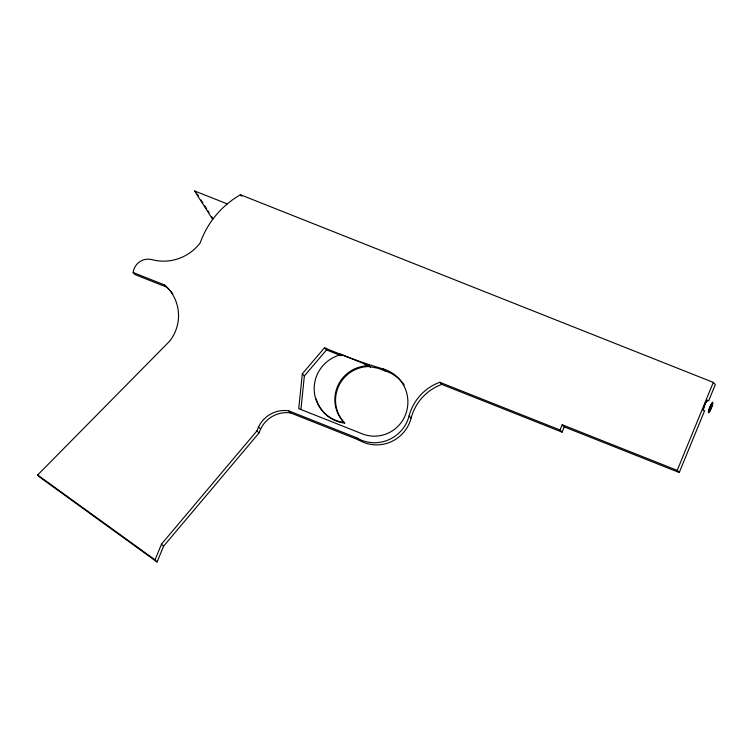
<?xml version="1.0" encoding="UTF-8"?>
<svg xmlns="http://www.w3.org/2000/svg" width="753" height="753" viewBox="0 0 753 753"><rect width="100%" height="100%" fill="white"/><g stroke="black" fill="none" stroke-linecap="round" stroke-linejoin="round"><path stroke-width="1.13" d="M302.311 373.799L298.743 408.644L361.487 433.54A33.16 32.661 -43.6 0 0 405.575 414.564A35.316 34.779 -43.6 0 0 383.588 369.026C363.52 363.36 343.914 355.849 324.487 347.801L302.311 373.799L304.353 375.945L300.908 409.623M358.635 439.912L290.658 412.936A28.482 28.049 -43.6 0 0 260.585 429.097L258.985 433.003L163.552 546.226L157.085 562.002L155.043 559.856L161.509 544.09L256.942 430.857L258.543 426.96A28.482 28.049 -43.6 0 1 288.615 410.799L356.593 437.766L358.635 439.912A35.419 34.883 -43.6 0 0 411.129 418.103A48.418 47.684 -43.6 0 1 441.823 384.416L562.077 432.137L564.242 426.885L562.199 424.739L560.034 430.001L562.077 432.137M704.657 410.611L679.262 472.526L677.22 470.38L713.307 382.402L240.414 194.745A89.005 87.659 -43.6 0 0 200.242 242.824A45.604 44.916 -43.6 0 1 151.955 259.644A14.966 14.74 -43.6 0 0 133.168 272.511L135.211 274.657L166.582 287.1A41.302 40.671 -43.6 0 1 172.861 293.915M708.667 400.831L715.35 384.538L713.307 382.402M304.353 375.945L326.529 349.938L341.165 355.755M157.085 562.002L39.693 477.129L37.65 474.992L169.66 341.165A41.302 40.671 -43.6 0 0 164.54 284.963L133.168 272.511M368.405 366.391L378.354 368.311L385.63 371.163A35.316 34.779 -43.6 0 1 404.163 384.971M340.168 354.023L369.224 365.817A33.527 33.019 -43.6 0 0 337.749 385.969A33.527 33.019 -43.6 0 0 344.074 422.424L344.752 423.139A33.527 33.019 -43.6 0 1 338.436 386.684A33.527 33.019 -43.6 0 1 369.911 366.532L364.452 364.405M212.713 219.396L194.594 190.998L227.302 203.894M562.199 424.739L677.22 470.38M564.242 426.885L679.262 472.526M356.593 437.766A35.419 34.883 -43.6 0 0 409.086 415.957A48.418 47.684 -43.6 0 1 439.78 382.279L560.034 430.001M37.65 474.992L155.043 559.856M439.78 382.279L441.823 384.416M240.414 194.745L241.769 196.175M383.588 369.026L385.63 371.163M368.546 365.101L370.589 367.248M194.594 190.998L195.959 192.429M409.086 415.957L411.129 418.103M324.487 347.801L326.529 349.938M288.615 410.799L290.658 412.936M164.54 284.963L166.582 287.1M258.543 426.96L260.585 429.097M256.942 430.857L258.985 433.003M161.509 544.09L163.552 546.226M197.267 194.123L198.519 196.081M201.013 199.997L202.886 202.934M204.76 205.87L206.633 208.807M207.884 210.765L209.136 212.722M211.631 216.638L212.883 218.596M344.752 423.139A34.751 34.224 -43.6 0 1 316.194 398.902M344.074 422.424A34.751 34.224 -43.6 0 1 314.217 390.355A34.751 34.224 -43.6 0 1 340.845 354.738M703.49 410.696A5.695 0.894 -68.4 0 1 705.006 404.041A5.695 0.894 -68.4 0 1 707.604 401.236M703.697 409.576A4.49 0.706 -68.4 0 1 703.66 408.738M703.82 407.966A4.49 0.706 -68.4 0 1 705.777 402.874M706.22 402.111A4.49 0.706 -68.4 0 1 706.596 401.565M710.135 410.752A5.695 0.894 -68.4 0 0 712.78 402.253A5.695 0.894 -68.4 0 0 708.959 409.519A5.695 0.894 -68.4 0 0 710.135 410.752M710.239 410.065A4.49 0.706 -68.4 0 0 712.319 403.373A4.49 0.706 -68.4 0 0 709.307 409.095A4.49 0.706 -68.4 0 0 710.239 410.065"/></g></svg>
